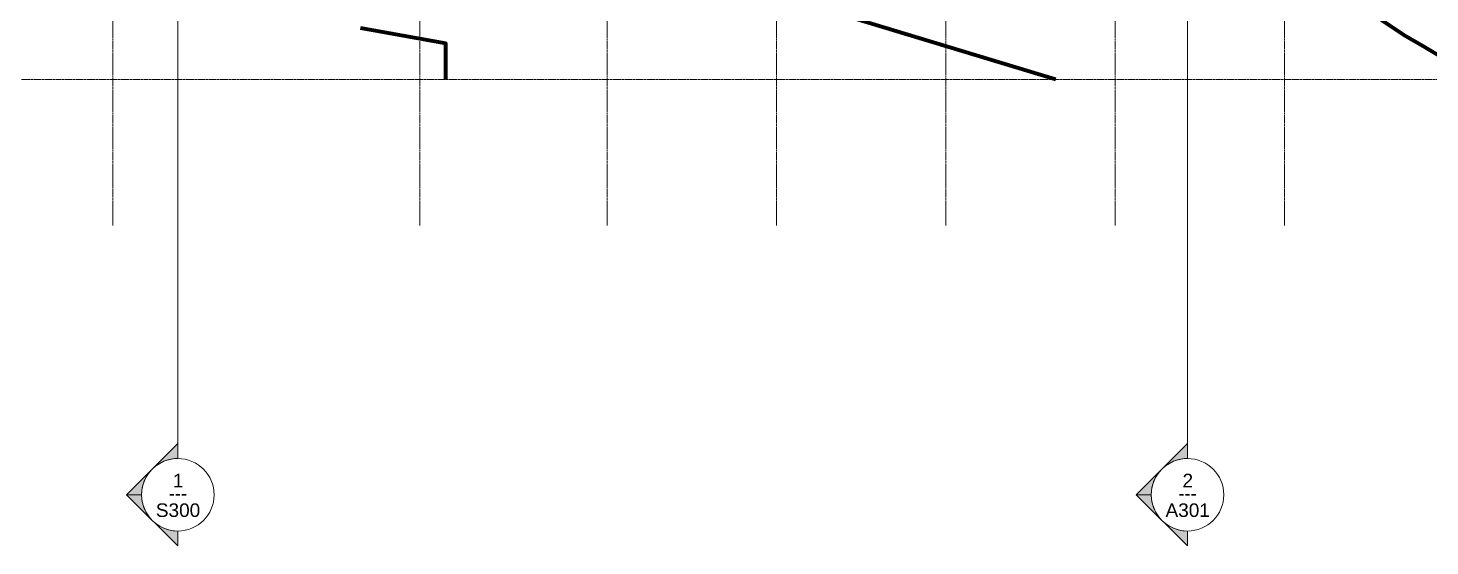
# Model space of a CAD drawing. Header units: inches. Extents: x -3304 to -1623, y 8184 to 9003.
# Drawn here: x -2461.4 to -1997.6, y 8183.5 to 8355 of the extents above; entities that cross this region are included whole.
import ezdxf

# ---------------------------------------------------------------- set-up
doc = ezdxf.new("R2010")
doc.units = ezdxf.units.IN
doc.header["$MEASUREMENT"] = 0
doc.linetypes.add('Aligning Line 1_8_', pattern=[0.25, 0.125, -0.125])
doc.linetypes.add('Grid Line 1_2_', pattern=[0.875, 0.5, -0.125, 0.125, -0.125])
for name, color, linetype, lineweight in [('C-TOPO-MAJR', 7, 'Continuous', 80), ('G-ANNO-SYMB', 111, 'Aligning Line 1_8_', 9), ('G-ANNO-SYMB-1', 111, 'Continuous', 9), ('S-GRID-1', 1, 'Grid Line 1_2_', 9)]:
    doc.layers.add(name, color=color, linetype=linetype, lineweight=lineweight)
doc.styles.add('Arial_1', font='arial.ttf', dxfattribs={"height": 4.5})
doc.styles.add('Century Gothic_1', font='ufonts.com_century-gothic.ttf', dxfattribs={"height": 4.5})

# ---------------------------------------------------------------- blocks, each defined once
blk = doc.blocks.new('Section - Section Head - Filled-22785-FLOOR PLAN - 2ND FLOOR')
at = {"layer": 'G-ANNO-SYMB-1'}
h = blk.add_hatch(color=256, dxfattribs=at)
edge = h.paths.add_edge_path(flags=0)
edge.add_line((-0.4268, 0.1768), (-0.25, 0.3536))
edge.add_line((-0.25, 0.3536), (-0.25, 0.25))
edge.add_arc((-0.25, 0), 0.25, 90, 135)
h = blk.add_hatch(color=256, dxfattribs=at)
edge = h.paths.add_edge_path(flags=0)
edge.add_arc((-0.25, 0), 0.25, 45, 90)
edge.add_line((-0.25, 0.25), (-0.25, 0.3536))
edge.add_line((-0.25, 0.3536), (-0.0732, 0.1768))
h = blk.add_hatch(color=256, dxfattribs=at)
edge = h.paths.add_edge_path(flags=0)
edge.add_arc((-0.25, 0), 0.2503, 137.9216, 180)
edge.add_line((-0.5003, 0), (-0.6036, 0))
edge.add_line((-0.6036, 0), (-0.4358, 0.1678))
h = blk.add_hatch(color=256, dxfattribs=at)
edge = h.paths.add_edge_path(flags=0)
edge.add_line((-0.0642, 0.1678), (0.1036, 0))
edge.add_line((0.1036, 0), (0.0003, 0))
edge.add_arc((-0.25, 0), 0.2503, 0, 42.0784)
for p, q in [((-0.25, 0.3536), (-0.4268, 0.1768)), ((-0.25, 0.25), (-0.25, 0.3536)), ((-0.0732, 0.1768), (-0.25, 0.3536)), ((-0.25, 0.3536), (-0.25, 0.25)), ((-0.4358, 0.1678), (-0.6036, 0)), ((0.1036, 0), (-0.0642, 0.1678)), ((-0.6036, 0), (-0.5003, 0)), ((0.0003, 0), (0.1036, 0))]:
    blk.add_line(p, q, dxfattribs=at)
for centre, radius, start, end in [((-0.2503, 0), 0.25, 360, 180), ((-0.25, 0), 0.25, 90, 135), ((-0.25, 0), 0.25, 45, 90), ((-0.25, 0), 0.2503, 137.9216, 180), ((-0.25, 0), 0.2503, 0, 42.0784), ((-0.2503, 0), 0.25, 180, 360)]:
    blk.add_arc(centre, radius, start, end, dxfattribs=at)

msp = doc.modelspace()

# ---------------------------------------------------------------- linework, layer by layer
at = {"layer": 'C-TOPO-MAJR', "flags": 128}
for points in [[(-2006.27471, 8352.71036), (-2041.23265, 8376.23106), (-2103.87805, 8399.02694), (-2127.78124, 8394.70756)], [(-2121.31449, 8337.95733), (-2214.33668, 8366.23106), (-2284.90189, 8376.16245)], [(-2323.12104, 8337.95733), (-2323.12104, 8349.87877), (-2351.38168, 8355.02606)], [(-1983.85241, 8339.38635), (-1999.20806, 8348.60577), (-2006.27457, 8352.71027)]]:
    msp.add_lwpolyline(points, dxfattribs=at)
at = {"layer": 'G-ANNO-SYMB'}
msp.add_line((-2876.84459, 8337.97222), (-1983.85241, 8337.97222), dxfattribs=at)
at = {"layer": 'G-ANNO-SYMB-1'}
for p, q in [((-2411.79874, 8968.13152), (-2411.79874, 8212.51398)), ((-2077.79874, 8968.13152), (-2077.79874, 8212.51398))]:
    msp.add_line(p, q, dxfattribs=at)
at = {"layer": 'S-GRID-1'}
for p, q in [((-2433.33668, 8289.59722), (-2433.33668, 8978.71797)), ((-2331.77418, 8289.59722), (-2331.77418, 8978.71797)), ((-2269.77418, 8289.59722), (-2269.77418, 8978.71797)), ((-2213.77418, 8289.59722), (-2213.77418, 8978.71797)), ((-2157.77418, 8289.59722), (-2157.77418, 8978.71797)), ((-2101.77418, 8289.59722), (-2101.77418, 8978.71797)), ((-2045.77418, 8289.59722), (-2045.77418, 8978.71797))]:
    msp.add_line(p, q, dxfattribs=at)

# ---------------------------------------------------------------- block references
at = {"layer": 'G-ANNO-SYMB-1', "xscale": 47.99999999999997, "yscale": 47.99999999999997, "zscale": 47.99999999999997, "rotation": 89.99999999999937}
for p in [(-2411.79874, 8212.51398), (-2077.79874, 8212.51398)]:
    msp.add_blockref('Section - Section Head - Filled-22785-FLOOR PLAN - 2ND FLOOR', p, dxfattribs=at)

# ---------------------------------------------------------------- texts
at = {"layer": 'G-ANNO-SYMB-1', "char_height": 4.5, "attachment_point": 1}
for s, insert, width, style in [('1', (-2413.45923, 8207.4683), 4.242, 'Arial_1'), ('2', (-2079.45923, 8207.4683), 4.242, 'Arial_1'), ('---', (-2414.78488, 8203.21495), 7.7265, 'Century Gothic_1'), ('---', (-2080.78488, 8203.21495), 7.7265, 'Century Gothic_1'), ('S300', (-2419.08127, 8197.65018), 17.877, 'Arial_1'), ('A301', (-2085.08127, 8197.65018), 17.877, 'Arial_1')]:
    msp.add_mtext(s, dxfattribs=dict(at, insert=insert, width=width, style=style))

doc.saveas('drawing.dxf')
